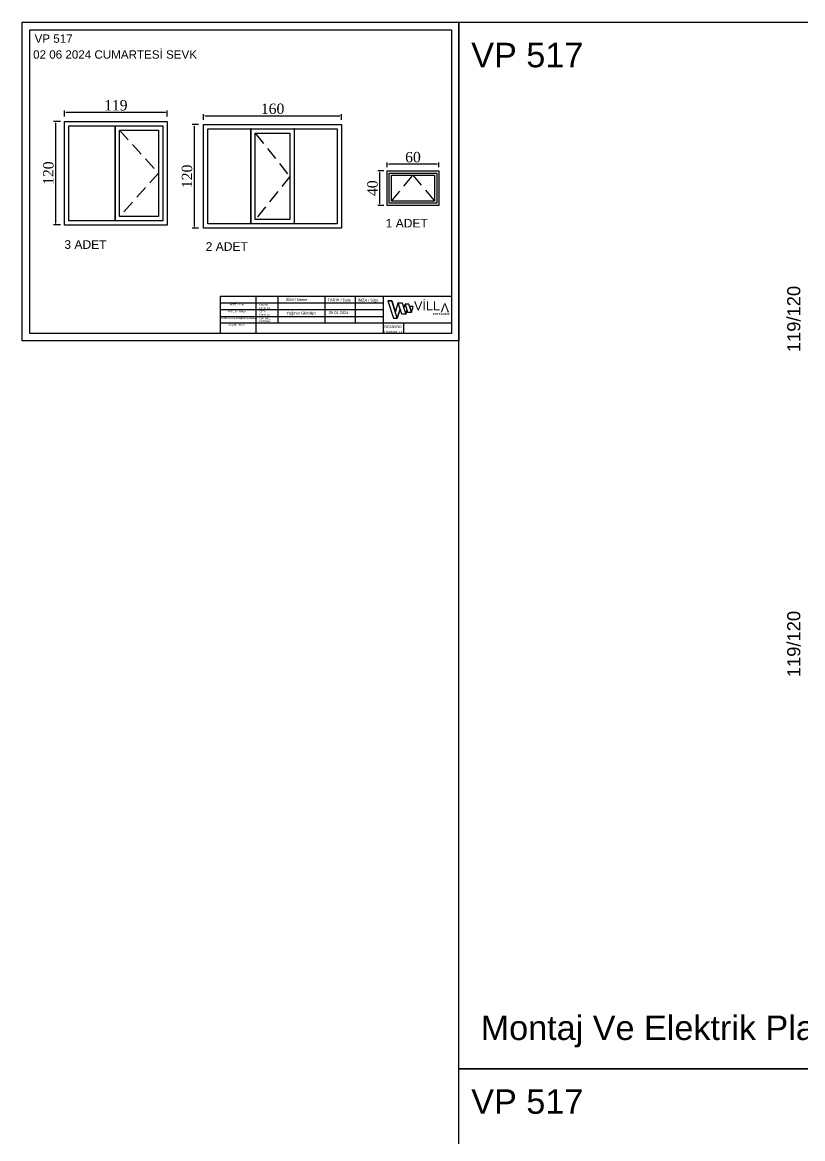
# Model space of a CAD drawing. Header units: millimetres. Extents: x 204298 to 220821, y -217696 to -203281.
# Drawn here: x 207630 to 208534, y -204672 to -203379 of the extents above; entities that cross this region are included whole.
import ezdxf
from ezdxf.enums import TextEntityAlignment as Align

# ---------------------------------------------------------------- set-up
doc = ezdxf.new("R2010")
doc.units = ezdxf.units.MM
doc.header["$MEASUREMENT"] = 0
doc.linetypes.add('DASHED', pattern=[0.75, 0.5, -0.25])
doc.layers.add('1', color=250, linetype='Continuous')
doc.layers.add('Block1', color=255, linetype='Continuous')
doc.styles.add('133', font='times.ttf')
doc.styles.get("Standard").update_dxf_attribs({"font": 'arial.ttf'})
doc.dimstyles.new('MAKAS', dxfattribs={"dimscale": 20, "dimtxt": 1.3, "dimasz": 1, "dimexe": 0.3, "dimexo": 0.3, "dimgap": 0.1, "dimtad": 1, "dimrnd": 1, "dimzin": 12, "dimdsep": 46, "dimlunit": 6, "dimtxsty": '133', "dimcen": 0.8, "dimdle": 0.0005, "dimclrd": 4, "dimclre": 6, "dimclrt": 2, "dimazin": 3, "dimtfac": 1, "dimtmove": 0, "dimatfit": 2, "dimldrblk": 'DOTSMALL', "dimfxl": 0, "dimtolj": 1, "dimtzin": 0, "dimarcsym": 0})

# ---------------------------------------------------------------- blocks, each defined once
blk = doc.blocks.new('*D7562')
at = {"color": 6, "linetype": 'Continuous', "lineweight": -2}
for p, q in [((207678.8, -203488.2), (207678.8, -203481.3)), ((207797.8, -203488.2), (207797.8, -203481.3))]:
    blk.add_line(p, q, dxfattribs=at)
at = {"color": 4, "linetype": 'Continuous', "lineweight": -2}
blk.add_line((207680.8, -203483.3), (207795.8, -203483.3), dxfattribs=at)
at = {"color": 4}
for points in [[(207680.8, -203483), (207680.8, -203483.7), (207678.8, -203483.3)], [(207795.8, -203483.7), (207795.8, -203483), (207797.8, -203483.3)]]:
    blk.add_solid(points, dxfattribs=at)
at = {"layer": 'Defpoints', "color": 0}
for p in [(207678.8, -203490.2), (207797.8, -203483.3), (207797.8, -203490.2)]:
    blk.add_point(p, dxfattribs=at)
at = {"color": 2, "insert": (207738.3, -203475.2), "char_height": 12, "attachment_point": 5, "style": '133'}
blk.add_mtext('\\A1;119', dxfattribs=at)
blk = doc.blocks.new('_DotSmall')
at = {"color": 0, "linetype": 'ByBlock', "const_width": 0.5}
blk.add_lwpolyline([(-0.0625, 0, 1), (0.0625, 0, 1)], format="xyb", close=True, dxfattribs=at)
blk = doc.blocks.new('*D7563')
at = {"color": 6, "linetype": 'Continuous', "lineweight": -2}
for p, q in [((207674.3, -203493.8), (207666.3, -203493.8)), ((207674.3, -203613.8), (207666.3, -203613.8))]:
    blk.add_line(p, q, dxfattribs=at)
at = {"color": 4, "linetype": 'Continuous', "lineweight": -2}
blk.add_line((207668.3, -203495.8), (207668.3, -203611.8), dxfattribs=at)
at = {"color": 4}
for points in [[(207668.6, -203495.8), (207667.9, -203495.8), (207668.3, -203493.8)], [(207667.9, -203611.8), (207668.6, -203611.8), (207668.3, -203613.8)]]:
    blk.add_solid(points, dxfattribs=at)
at = {"layer": 'Defpoints', "color": 0}
for p in [(207676.3, -203493.8), (207668.3, -203613.8), (207676.3, -203613.8)]:
    blk.add_point(p, dxfattribs=at)
at = {"color": 2, "insert": (207660.2, -203553.8), "char_height": 12, "attachment_point": 5, "rotation": 90, "style": '133'}
blk.add_mtext('\\A1;120', dxfattribs=at)
blk = doc.blocks.new('*D7564')
at = {"color": 6, "linetype": 'Continuous', "lineweight": -2}
for p, q in [((208052.7, -203547), (208052.7, -203541.4)), ((208112.7, -203547), (208112.7, -203541.4))]:
    blk.add_line(p, q, dxfattribs=at)
at = {"color": 4, "linetype": 'Continuous', "lineweight": -2}
blk.add_line((208110.7, -203543.4), (208054.7, -203543.4), dxfattribs=at)
at = {"color": 4}
for points in [[(208054.7, -203543), (208054.7, -203543.7), (208052.7, -203543.4)], [(208110.7, -203543.7), (208110.7, -203543), (208112.7, -203543.4)]]:
    blk.add_solid(points, dxfattribs=at)
at = {"layer": 'Defpoints', "color": 0}
for p in [(208052.7, -203543.4), (208052.7, -203549), (208112.7, -203549)]:
    blk.add_point(p, dxfattribs=at)
at = {"color": 2, "insert": (208082.7, -203535.3), "char_height": 12, "attachment_point": 5, "style": '133'}
blk.add_mtext('\\A1;60', dxfattribs=at)
blk = doc.blocks.new('*D7565')
at = {"color": 6, "linetype": 'Continuous', "lineweight": -2}
for p, q in [((208048.8, -203551.2), (208041.9, -203551.2)), ((208048.8, -203591.2), (208041.9, -203591.2))]:
    blk.add_line(p, q, dxfattribs=at)
at = {"color": 4, "linetype": 'Continuous', "lineweight": -2}
blk.add_line((208043.9, -203553.2), (208043.9, -203589.2), dxfattribs=at)
at = {"color": 4}
for points in [[(208044.2, -203553.2), (208043.5, -203553.2), (208043.9, -203551.2)], [(208043.5, -203589.2), (208044.2, -203589.2), (208043.9, -203591.2)]]:
    blk.add_solid(points, dxfattribs=at)
at = {"layer": 'Defpoints', "color": 0}
for p in [(208050.8, -203551.2), (208043.9, -203591.2), (208050.8, -203591.2)]:
    blk.add_point(p, dxfattribs=at)
at = {"color": 2, "insert": (208035.8, -203571.2), "char_height": 12, "attachment_point": 5, "rotation": 90, "style": '133'}
blk.add_mtext('\\A1;40', dxfattribs=at)
blk = doc.blocks.new('*D7566')
at = {"color": 6, "linetype": 'Continuous', "lineweight": -2}
for p, q in [((207840, -203492.2), (207840, -203485.4)), ((208000, -203492.2), (208000, -203485.4))]:
    blk.add_line(p, q, dxfattribs=at)
at = {"color": 4, "linetype": 'Continuous', "lineweight": -2}
blk.add_line((207842, -203487.4), (207998, -203487.4), dxfattribs=at)
at = {"color": 4}
for points in [[(207842, -203487.1), (207842, -203487.7), (207840, -203487.4)], [(207998, -203487.7), (207998, -203487.1), (208000, -203487.4)]]:
    blk.add_solid(points, dxfattribs=at)
at = {"layer": 'Defpoints', "color": 0}
for p in [(208000, -203487.4), (207840, -203494.2), (208000, -203494.2)]:
    blk.add_point(p, dxfattribs=at)
at = {"color": 2, "insert": (207920, -203479.3), "char_height": 12, "attachment_point": 5, "style": '133'}
blk.add_mtext('\\A1;160', dxfattribs=at)
blk = doc.blocks.new('*D7567')
at = {"color": 6, "linetype": 'Continuous', "lineweight": -2}
for p, q in [((207834.1, -203497.5), (207827, -203497.5)), ((207834.1, -203617.5), (207827, -203617.5))]:
    blk.add_line(p, q, dxfattribs=at)
at = {"color": 4, "linetype": 'Continuous', "lineweight": -2}
blk.add_line((207829, -203499.5), (207829, -203615.5), dxfattribs=at)
at = {"color": 4}
for points in [[(207829.3, -203499.5), (207828.7, -203499.5), (207829, -203497.5)], [(207828.7, -203615.5), (207829.3, -203615.5), (207829, -203617.5)]]:
    blk.add_solid(points, dxfattribs=at)
at = {"layer": 'Defpoints', "color": 0}
for p in [(207836.1, -203497.5), (207829, -203617.5), (207836.1, -203617.5)]:
    blk.add_point(p, dxfattribs=at)
at = {"color": 2, "insert": (207820.9, -203557.5), "char_height": 12, "attachment_point": 5, "rotation": 90, "style": '133'}
blk.add_mtext('\\A1;120', dxfattribs=at)

msp = doc.modelspace()

# ---------------------------------------------------------------- linework, layer by layer
at = {"linetype": 'Continuous', "lineweight": 25}
msp.add_line((208127.447, -203727.539), (207859.514, -203727.539), dxfattribs=at)
at = {"color": 254, "linetype": 'Continuous', "lineweight": 25, "ltscale": 1}
for p, q in [((208123.335, -203727.539), (208048.024, -203727.539)), ((208071.637, -203727.539), (208071.637, -203739.409))]:
    msp.add_line(p, q, dxfattribs=at)
at = {"color": 2}
for points in [[(207630.006, -203379.081), (208135.971, -203379.081), (208135.971, -203747.933), (207630.006, -203747.933)], [(207638.529, -203387.604), (208127.447, -203387.604), (208127.447, -203739.409), (207638.529, -203739.409)], [(209922.706, -204591.282), (208135.971, -204591.282), (208135.971, -203379.081), (209922.706, -203379.081)], [(207859.514, -203696.256), (208127.447, -203696.256), (208127.447, -203739.409), (207859.514, -203739.409)], [(209922.706, -205803.483), (208135.971, -205803.483), (208135.971, -204591.282), (209922.706, -204591.282)]]:
    msp.add_lwpolyline(points, close=True, dxfattribs=at)
msp.add_lwpolyline([(208053.679, -203701.649), (208060.039, -203721.844), (208064.468, -203721.844), (208058.212, -203701.649), (208053.679, -203701.649), (208058.212, -203701.649), (208062.271, -203714.751), (208065.63, -203704.174), (208070.17, -203704.174), (208074.211, -203717.12), (208069.727, -203717.12), (208067.894, -203711.329), (208064.468, -203721.844), (208067.894, -203711.329), (208065.63, -203704.174), (208070.17, -203704.174), (208071.99, -203710.004), (208073.436, -203705.724), (208076.259, -203714.963), (208075.642, -203712.941), (208074.211, -203717.12), (208075.642, -203712.941), (208076.259, -203714.963), (208080.799, -203714.963), (208082.958, -203708.324), (208078.651, -203708.324), (208080.799, -203714.963), (208077.809, -203705.724), (208073.436, -203705.724)])
at = {"layer": '1', "color": 7, "linetype": 'Continuous', "lineweight": 25, "ltscale": 1}
for p, q in [((207900.899, -203739.409), (207900.899, -203696.256)), ((208048.024, -203696.256), (208048.024, -203739.409))]:
    msp.add_line(p, q, dxfattribs=at)
at = {"layer": '1', "color": 254, "linetype": 'Continuous', "lineweight": 25, "ltscale": 1, "flags": 128}
for points in [[(207925.99, -203696.256), (207925.99, -203727.539), (207925.99, -203727.539)], [(207980.401, -203696.256), (207980.401, -203727.739)], [(208015.603, -203696.256), (208015.603, -203727.539)]]:
    msp.add_lwpolyline(points, dxfattribs=at)
at = {"layer": '1', "color": 255, "linetype": 'Continuous', "lineweight": 25, "ltscale": 1, "flags": 128}
for points in [[(207859.514, -203704.077), (207925.99, -203704.077), (207980.401, -203704.077), (208002.569, -203704.077), (208048.024, -203704.077)], [(207859.514, -203711.898), (207925.99, -203711.898), (207980.401, -203711.898), (208002.569, -203711.898), (208048.024, -203711.898)], [(207859.514, -203719.718), (207925.99, -203719.718), (207980.401, -203719.718), (208002.569, -203719.718), (208048.024, -203719.718)]]:
    msp.add_lwpolyline(points, dxfattribs=at)
at = {"layer": 'Block1'}
for p, q in [((207737.755, -203498.849), (207737.755, -203608.849)), ((207844.965, -203502.543), (207994.965, -203502.543)), ((207844.965, -203612.543), (207844.965, -203502.543)), ((207894.965, -203502.543), (207894.965, -203612.543)), ((207944.965, -203502.543), (207944.965, -203612.543)), ((207994.965, -203502.543), (207994.965, -203612.543)), ((207994.965, -203612.543), (207844.965, -203612.543))]:
    msp.add_line(p, q, dxfattribs=at)
at = {"layer": 'Block1', "linetype": 'DASHED', "ltscale": 30}
for p, q in [((207742.755, -203503.849), (207787.755, -203553.849)), ((207899.965, -203507.543), (207939.965, -203557.543)), ((207787.755, -203553.849), (207742.755, -203603.849)), ((207939.965, -203557.543), (207899.965, -203607.543)), ((208057.668, -203586.161), (208082.668, -203556.161)), ((208082.668, -203556.161), (208107.668, -203586.161))]:
    msp.add_line(p, q, dxfattribs=at)
at = {"layer": 'Block1'}
for points in [[(207678.755, -203493.849), (207797.755, -203493.849), (207797.755, -203613.849), (207678.755, -203613.849), (207678.755, -203493.849)], [(207839.965, -203497.543), (207999.965, -203497.543), (207999.965, -203617.543), (207839.965, -203617.543), (207839.965, -203497.543)], [(208052.668, -203551.161), (208112.668, -203551.161), (208112.668, -203591.161), (208052.668, -203591.161), (208052.668, -203551.161)]]:
    msp.add_lwpolyline(points, dxfattribs=at)
for points in [[(207683.755, -203498.849), (207792.755, -203498.849), (207792.755, -203608.849), (207683.755, -203608.849)], [(207737.755, -203498.849), (207792.755, -203498.849), (207792.755, -203608.849), (207737.755, -203608.849)], [(207742.755, -203503.849), (207787.755, -203503.849), (207787.755, -203603.849), (207742.755, -203603.849)], [(207894.965, -203502.543), (207944.965, -203502.543), (207944.965, -203612.543), (207894.965, -203612.543)], [(207899.965, -203507.543), (207939.965, -203507.543), (207939.965, -203607.543), (207899.965, -203607.543)], [(208055.168, -203553.661), (208110.168, -203553.661), (208110.168, -203588.661), (208055.168, -203588.661)], [(208057.668, -203556.161), (208107.668, -203556.161), (208107.668, -203586.161), (208057.668, -203586.161)]]:
    msp.add_lwpolyline(points, close=True, dxfattribs=at)
for p in [(207894.965, -203502.543), (207944.965, -203502.543)]:
    msp.add_point(p, dxfattribs=at)

# ---------------------------------------------------------------- texts
at = {"color": 6, "ltscale": 5}
for s, height, p in [('VP 517', 9.6312, (207644.211, -203402.765)), ('02 06 2024 CUMARTESİ SEVK ', 9.63122, (207642.491, -203421.165))]:
    msp.add_text(s, height=height, dxfattribs=at).set_placement(p)
at = {"linetype": 'Continuous', "lineweight": 25}
for s, height, p in [('VP 517', 28.3356, (208150.207, -203431.157)), ('Montaj Ve Elektrik Planı', 28.33561, (208161.147, -204557.871)), ('VP 517', 28.3356, (208150.207, -204643.358))]:
    msp.add_text(s, height=height, dxfattribs=at).set_placement(p)
at = {"color": 0, "ltscale": 5, "char_height": 10, "attachment_point": 1}
for s, insert in [('1 ADET', (208050.998, -203606.719)), ('3 ADET', (207678.73, -203631.477)), ('2 ADET', (207842.446, -203633.77))]:
    msp.add_mtext(s, dxfattribs=dict(at, insert=insert))
at = {"width": 568.90348, "attachment_point": 1}
for s, insert, char_height in [('{\\f@Arial Unicode MS|b0|i0|c162|p34;VİLL}', (208083.915, -203702.269), 10.43193), ('{\\f@Arial Unicode MS|b0|i0|c162|p34;PREFABRİK}', (208105.54, -203715.742), 2.50366)]:
    msp.add_mtext(s, dxfattribs=dict(at, insert=insert, char_height=char_height))
at = {"insert": (208124.497, -203714.933), "char_height": 10.43193, "width": 568.90348, "attachment_point": 1, "rotation": 180}
msp.add_mtext('{\\f@Arial Unicode MS|b0|i0|c162|p34;V}', dxfattribs=at)
at = {"layer": '1', "color": 0, "lineweight": 25}
for p in [(208531.502, -203761.169), (208531.502, -204137.669)]:
    msp.add_text('119/120', height=15.2174, rotation=90, dxfattribs=at).set_placement(p)
for s, height, p in [('İSİM / Name', 3.25865, (207934.936, -203701.991)), ('TARİH / Date', 3.25865, (207983.824, -203702.34)), ('İMZA / Sign.', 3.25865, (208018.671, -203702.493)), ('AĞIRLIK - Weight', 1.95519, (207867.842, -203714.83)), ('ADET - Units', 1.95519, (207870.637, -203707.01)), ('ÇİZEN', 1.9552, (207904.526, -203715.156)), ('DİZAYN', 1.9552, (207904.526, -203707.336)), ('Design By.', 1.9552, (207904.526, -203710.594)), ('KABA ÖLÇÜ-Rough Dimensions', 1.95519, (207860.935, -203722.651)), ('Control By.', 1.95519, (207904.526, -203726.236)), ('Drawn By.', 1.9552, (207904.526, -203718.415)), ('KONTROL', 1.9552, (207904.526, -203722.977)), ('Yağmur Gültekin', 3.25865, (207935.915, -203717.514)), ('ÖLÇEK - Scale', 1.95519, (207868.947, -203730.456)), ('RESİM NO', 2.8966, (208049.623, -203733.112)), ('Drawing Nr.', 2.89658, (208049.623, -203738.945))]:
    e = msp.add_text(s, height=height, dxfattribs=at)
    e.set_placement(p)
    e.dxf.unprotected_set("ltscale", 0)
e = msp.add_text('25 01 2024', height=3.2586, dxfattribs=at)
e.set_placement((208007.846, -203717.018), align=Align.RIGHT)
e.dxf.unprotected_set("ltscale", 0)

# ---------------------------------------------------------------- dimensions: what is measured, and where the dimension line sits
at = {"color": 6, "linetype": 'Continuous'}
for base, p1, p2, picture, middle in [((207797.755, -203483.319), (207678.755, -203490.237), (207797.755, -203490.237), '*D7562', (207738.255, -203475.211)), ((207999.965, -203487.4), (207839.965, -203494.241), (207999.965, -203494.241), '*D7566', (207919.965, -203479.31)), ((208052.668, -203543.358), (208112.668, -203549.049), (208052.668, -203549.049), '*D7564', (208082.668, -203535.268))]:
    dim = msp.add_linear_dim(base=base, p1=p1, p2=p2, dimstyle='MAKAS', override={"dimtxt": 0.6, "dimasz": 0.1, "dimexe": 0.1, "dimexo": 0.1}, dxfattribs=at)
    dim.commit()
    dim.dimension.update_dxf_attribs({"geometry": picture, "text_midpoint": middle})
for base, p1, p2, picture, middle in [((207668.256, -203613.849), (207676.345, -203493.849), (207676.345, -203613.849), '*D7563', (207660.166, -203553.849)), ((207829.014, -203617.543), (207836.06, -203497.543), (207836.06, -203617.543), '*D7567', (207820.924, -203557.543)), ((208043.881, -203591.161), (208050.789, -203551.161), (208050.789, -203591.161), '*D7565', (208035.791, -203571.161))]:
    dim = msp.add_linear_dim(base=base, p1=p1, p2=p2, angle=90, dimstyle='MAKAS', override={"dimtxt": 0.6, "dimasz": 0.1, "dimexe": 0.1, "dimexo": 0.1}, dxfattribs=at)
    dim.commit()
    dim.dimension.update_dxf_attribs({"geometry": picture, "text_midpoint": middle})

doc.saveas('drawing.dxf')
